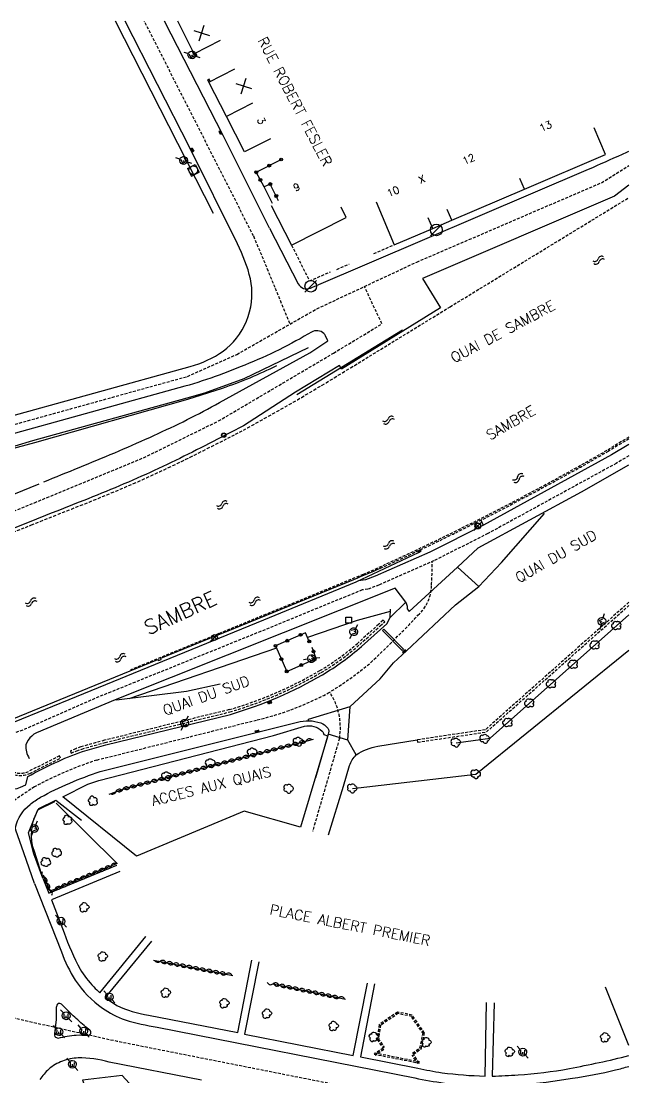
# Model space of a CAD drawing. Header units: millimetres. Extents: x 151000 to 152000, y 121000 to 122001.
# Drawn here: x 151895.7 to 152000, y 121819 to 122000 of the extents above; entities that cross this region are included whole.
import ezdxf
from ezdxf.enums import TextEntityAlignment as Align

# ---------------------------------------------------------------- set-up
doc = ezdxf.new("R2010")
doc.units = ezdxf.units.MM
doc.linetypes.add('DASHED', pattern=[0.75, 0.5, -0.25])
doc.layers.get('0').update_dxf_attribs({"linetype": 'CONTINUOUS'})
for name, color, linetype in [('W0001', 6, 'DASHED'), ('W0008', 7, 'CONTINUOUS'), ('W0100', 7, 'CONTINUOUS'), ('W0112', 1, 'DASHED'), ('W0211', 2, 'CONTINUOUS'), ('W0300', 7, 'CONTINUOUS'), ('W0302', 3, 'CONTINUOUS'), ('W0310', 3, 'CONTINUOUS'), ('W0322', 7, 'CONTINUOUS'), ('W0334', 7, 'CONTINUOUS'), ('W0400', 7, 'CONTINUOUS'), ('W0420', 7, 'CONTINUOUS'), ('W0454', 7, 'CONTINUOUS'), ('W0471', 7, 'CONTINUOUS'), ('W0500', 5, 'DASHED'), ('W0515', 5, 'CONTINUOUS'), ('W0989', 7, 'CONTINUOUS'), ('W0991', 7, 'CONTINUOUS'), ('W1102', 7, 'CONTINUOUS')]:
    doc.layers.add(name, color=color, linetype=linetype)
doc.styles.get("Standard").update_dxf_attribs({"font": 'romans.shx', "width": 0.85})

# ---------------------------------------------------------------- blocks, each defined once
blk = doc.blocks.new('t500o')
at = {"color": 0, "linetype": 'Continuous'}
for centre, start, end in [((-0.5, 0.625), 216.8699, 323.1301), ((0.5, -0.125), 36.8699, 143.1301), ((0.5, -0.625), 36.8699, 143.1301), ((-0.5, 0.125), 216.8699, 323.1301)]:
    blk.add_arc(centre, 0.625, start, end, dxfattribs=at)
blk = doc.blocks.new('T471')
for p, q in [((-0.333334, 0.333334), (-0.333334, -0.333334)), ((-0.333334, 0.333334), (0.333334, 0.333334)), ((-0.333334, 0), (0, 0)), ((0.500001, 0.500001), (1.000002, 1.000002)), ((-0.500001, -0.500001), (-1.000002, -1.000002)), ((-0.333334, -0.333334), (0.333334, -0.333334))]:
    blk.add_line(p, q)
blk.add_ellipse((0, 0), major_axis=(0.471405, 0.471405), ratio=1, start_param=5.4977871438, end_param=11.780972451)
blk = doc.blocks.new('T300')
for p, q in [((-0.8, 0.51), (-0.86, 0.34)), ((-0.86, 0.34), (-0.86, 0.17)), ((-0.86, 0.17), (-0.74, 0.06)), ((-0.69, 0.63), (-0.8, 0.51)), ((-0.8, -0.06), (-0.74, 0.06)), ((-0.74, 0.06), (-0.69, 0.11)), ((-0.57, 0.69), (-0.69, 0.63)), ((-0.46, 0.69), (-0.57, 0.69)), ((-0.29, 0.63), (-0.46, 0.69)), ((-0.29, 0.63), (-0.17, 0.74)), ((-0.23, 0.57), (-0.29, 0.63)), ((-0.17, 0.74), (-0.06, 0.8)), ((-0.06, 0.8), (0.06, 0.8)), ((0.06, 0.8), (0.23, 0.74)), ((0.23, 0.74), (0.34, 0.63)), ((0.34, 0.63), (0.4, 0.51)), ((0.46, 0.46), (0.34, 0.46)), ((0.4, 0.51), (0.4, 0.46)), ((0.57, 0.4), (0.46, 0.46)), ((0.57, 0.4), (0.69, 0.29)), ((0.69, 0.29), (0.74, 0.17)), ((0.74, 0.06), (0.69, -0.17)), ((0.74, 0.17), (0.74, 0.06)), ((-0.8, -0.17), (-0.8, -0.06)), ((-0.8, -0.23), (-0.8, -0.17)), ((-0.74, -0.34), (-0.8, -0.23)), ((-0.69, -0.4), (-0.74, -0.34)), ((-0.51, -0.46), (-0.69, -0.4)), ((-0.4, -0.46), (-0.51, -0.46)), ((-0.4, -0.46), (-0.34, -0.46)), ((-0.34, -0.46), (-0.34, -0.4)), ((-0.34, -0.51), (-0.34, -0.46)), ((-0.29, -0.63), (-0.34, -0.51)), ((-0.17, -0.74), (-0.29, -0.63)), ((-0.06, -0.8), (-0.17, -0.74)), ((0.06, -0.8), (-0.06, -0.8)), ((0.17, -0.74), (0.06, -0.8)), ((0.23, -0.69), (0.17, -0.74)), ((0.29, -0.46), (0.23, -0.46)), ((0.29, -0.63), (0.23, -0.69)), ((0.46, -0.4), (0.29, -0.46)), ((0.34, -0.51), (0.29, -0.63)), ((0.34, -0.51), (0.34, -0.46)), ((0.57, -0.34), (0.46, -0.4)), ((0.63, -0.29), (0.57, -0.34)), ((0.69, -0.17), (0.63, -0.29))]:
    blk.add_line(p, q)
blk = doc.blocks.new('t322o')
at = {"color": 0, "linetype": 'Continuous'}
for radius in [0.25, 0.15]:
    blk.add_circle((0, 0), radius, dxfattribs=at)
blk = doc.blocks.new('t991o')
at = {"color": 0, "linetype": 'Continuous'}
for p, q in [((-1, 1), (1, -1)), ((-1, -1), (1, 1))]:
    blk.add_line(p, q, dxfattribs=at)
blk = doc.blocks.new('t310o')
at = {"color": 0, "linetype": 'Continuous'}
for centre, start, end in [((-0.5, 0.38), 216.8699, 323.1304), ((0.5, -0.37), 36.8699, 143.1303)]:
    blk.add_arc(centre, 0.625, start, end, dxfattribs=at)
blk = doc.blocks.new('T400')
for p, q in [((-0.15, 0.3), (0.15, 0.3)), ((-0.15, -0.25), (-0.15, 0.3)), ((-0.15, 0.15), (0.15, 0.15)), ((-0.15, 0), (0.15, 0)), ((0.15, 0.3), (0.15, -0.25)), ((-0.15, -0.15), (0.15, -0.15)), ((-0.15, -0.25), (-0.15, -0.3)), ((-0.15, -0.3), (0.15, -0.3)), ((0.15, -0.3), (0.15, -0.25))]:
    blk.add_line(p, q)
blk = doc.blocks.new('T420')
for p, q in [((0.75, 0.75), (-0.75, 0.75)), ((-0.75, 0.75), (-0.75, -0.75)), ((0.75, 0.75), (0.75, -0.75)), ((0.75, -0.75), (-0.75, -0.75))]:
    blk.add_line(p, q)
blk.add_ellipse((0, 0), major_axis=(-0.53, 0.53), ratio=1, start_param=3.926991, end_param=10.210176)
blk = doc.blocks.new('T454')
for p, q in [((-0.25, 0.25), (0.25, -0.25)), ((-0.25, -0.25), (0.25, 0.25)), ((0.75, 0.75), (0.375, 0.375)), ((-0.375, -0.375), (-0.75, -0.75))]:
    blk.add_line(p, q)
blk.add_ellipse((0, 0), major_axis=(0.354, 0.354), ratio=1, start_param=5.497787143782138, end_param=11.78097245096172)
blk = doc.blocks.new('t112o')
at = {"color": 0, "linetype": 'Continuous'}
for p, q in [((-0.5, 0.5), (0.5, 0.5)), ((-0.5, -0.5), (-0.5, 0.5)), ((0.5, 0.5), (0.5, -0.5)), ((0.5, -0.5), (-0.5, -0.5))]:
    blk.add_line(p, q, dxfattribs=at)

msp = doc.modelspace()

# ---------------------------------------------------------------- linework, layer by layer
at = {"layer": 'W0001'}
for p, q in [((151995.3, 121972.3), (152000, 121975.24)), ((151963.61, 121958.69), (151995.3, 121972.3)), ((151935.61, 121963.16), (151939.31, 121954.21)), ((151946.47, 121950.68), (151963.61, 121958.69)), ((151939.31, 121954.21), (151941.85, 121948.05)), ((151957.63, 121948.09), (151954.64, 121954.49)), ((151932.75, 121942.86), (151946.47, 121950.68)), ((151949.34, 121943.08), (151957.63, 121948.09)), ((151924.28, 121939.09), (151932.75, 121942.86)), ((151929.61, 121931.45), (151949.34, 121943.08)), ((151878.07, 121926.28), (151924.28, 121939.09)), ((151916.74, 121925.13), (151929.61, 121931.45)), ((151898.04, 121917.42), (151916.74, 121925.13)), ((151878.44, 121909.57), (151898.04, 121917.42))]:
    msp.add_line(p, q, dxfattribs=at)
at = {"layer": 'W0001', "flags": 128}
for points in [[(151935.61, 121963.16), (151916.88, 122000)], [(151954.25, 121902.47), (151936.68, 121895.29), (151908.55, 121883.93), (151896.5, 121878.64), (151873.05, 121869.6), (151852.11, 121860.45), (151844.65, 121856.84), (151834.07, 121851.46), (151820.7, 121843.76), (151808, 121835.97), (151794.31, 121827.02), (151792.77, 121826.59), (151786.99, 121822.65), (151771, 121812.25), (151754.6, 121800.88), (151736.92, 121788.94), (151720.15, 121778.04), (151698.41, 121764.85), (151681.61, 121756.22), (151660.04, 121747.04), (151642, 121740.86), (151618.98, 121734.75), (151600.76, 121731.03), (151590.42, 121729.1), (151552.5, 121721.89), (151527.05, 121716.47), (151527.05, 121716.47)], [(151894.26, 121829.14), (151912.22, 121825.11), (151953.7, 121816.9), (151971.02, 121809.79), (151981.98, 121810.87), (151998.22, 121814.34), (152000, 121814.99)]]:
    msp.add_lwpolyline(points, dxfattribs=at)
at = {"layer": 'W0001'}
msp.add_lwpolyline([(152000, 121925.48), (151997.84, 121924.18), (151975.81, 121912.14), (151966.55, 121907.47), (151957.12, 121903.32), (151955.24, 121902.6), (151954.25, 121902.47)], dxfattribs=at)
for points in [[(151886.62, 121860.76, -0.011558), (151898.02, 121868.72), (151898.02, 121868.72, -0.043765), (151908.72, 121873.31), (151936.25, 121880.2, 0.065313), (151948.36, 121884.77, 0.040487), (151955.71, 121890.02, 0.015033), (151963.82, 121898.13, 0.205698), (151966.15, 121903.37, 0.010788), (151966.27, 121907.35)], [(151948.67, 121884.96, -0.192482), (151950.34, 121877, -0.010157), (151950.34, 121877), (151945.74, 121861.08)]]:
    msp.add_lwpolyline(points, format="xyb", dxfattribs=at)
at = {"layer": 'W0008'}
for p, q in [((151997.43, 121976.54), (151998.15, 121976.86)), ((151998.15, 121976.86), (151998.89, 121977.2)), ((151998.89, 121977.2), (151999.62, 121977.53)), ((151999.62, 121977.53), (152000, 121977.7)), ((151993.8, 121974.93), (151994.52, 121975.24)), ((151994.52, 121975.24), (151995.25, 121975.56)), ((151995.25, 121975.56), (151995.98, 121975.89)), ((151995.98, 121975.89), (151996.7, 121976.21)), ((151996.7, 121976.21), (151997.43, 121976.54)), ((151946.01, 121954.5), (151993.07, 121974.61)), ((151993.07, 121974.61), (151993.8, 121974.93)), ((152000, 121971.9), (151997.53, 121969.98)), ((151997.53, 121969.98), (151964.57, 121955.86)), ((151938.35, 121964.49), (151943.28, 121954.94)), ((151933.2, 121961.09), (151932.88, 121961.83)), ((151933.53, 121960.34), (151933.2, 121961.09)), ((151933.84, 121959.6), (151933.53, 121960.34)), ((151934.13, 121958.85), (151933.84, 121959.6)), ((151934.41, 121958.09), (151934.13, 121958.85)), ((151934.66, 121957.34), (151934.41, 121958.09)), ((151934.88, 121956.58), (151934.66, 121957.34)), ((151935.06, 121955.81), (151934.88, 121956.58)), ((151935.2, 121955.04), (151935.06, 121955.81)), ((151964.57, 121955.86), (151967.67, 121950.84)), ((151935.3, 121954.26), (151935.2, 121955.04)), ((151935.34, 121953.47), (151935.3, 121954.26)), ((151935.32, 121952.65), (151935.34, 121953.47)), ((151943.28, 121954.94), (151943.44, 121954.7)), ((151943.44, 121954.7), (151943.65, 121954.48)), ((151943.65, 121954.48), (151943.89, 121954.3)), ((151943.89, 121954.3), (151944.16, 121954.17)), ((151944.16, 121954.17), (151944.44, 121954.09)), ((151944.44, 121954.09), (151944.76, 121954.08)), ((151944.76, 121954.08), (151945.08, 121954.14)), ((151945.08, 121954.14), (151945.4, 121954.24)), ((151945.4, 121954.24), (151945.71, 121954.37)), ((151945.71, 121954.37), (151946.01, 121954.5)), ((151935.12, 121950.99), (151935.25, 121951.82)), ((151935.25, 121951.82), (151935.32, 121952.65)), ((151934.68, 121949.36), (151934.93, 121950.17)), ((151934.93, 121950.17), (151935.12, 121950.99)), ((151967.67, 121950.84), (151950.69, 121940.32)), ((151934.04, 121947.8), (151934.39, 121948.57)), ((151934.39, 121948.57), (151934.68, 121949.36)), ((151932.69, 121945.65), (151933.19, 121946.33)), ((151933.19, 121946.33), (151933.64, 121947.05)), ((151933.64, 121947.05), (151934.04, 121947.8)), ((151961.15, 121946.99), (151943.06, 121935.94)), ((151945.53, 121946.69), (151944.3, 121945.96)), ((151945.79, 121946.81), (151945.53, 121946.69)), ((151946.06, 121946.89), (151945.79, 121946.81)), ((151946.35, 121946.92), (151946.06, 121946.89)), ((151946.65, 121946.91), (151946.35, 121946.92)), ((151946.94, 121946.85), (151946.65, 121946.91)), ((151947.2, 121946.76), (151946.94, 121946.85)), ((151947.44, 121946.62), (151947.2, 121946.76)), ((151947.65, 121946.46), (151947.44, 121946.62)), ((151947.83, 121946.26), (151947.65, 121946.46)), ((151947.96, 121946.03), (151947.83, 121946.26)), ((151931.02, 121943.92), (151931.6, 121944.45)), ((151931.6, 121944.45), (151932.15, 121945.01)), ((151932.15, 121945.01), (151932.69, 121945.65)), ((151941.46, 121944.39), (151940.74, 121944.02)), ((151942.18, 121944.77), (151941.46, 121944.39)), ((151942.89, 121945.16), (151942.18, 121944.77)), ((151943.59, 121945.55), (151942.89, 121945.16)), ((151944.3, 121945.96), (151943.59, 121945.55)), ((151945.26, 121943.13), (151948.33, 121945.2)), ((151948.33, 121945.2), (151947.96, 121946.03)), ((151928.39, 121942.2), (151929.08, 121942.57)), ((151929.08, 121942.57), (151929.75, 121942.99)), ((151929.75, 121942.99), (151930.4, 121943.44)), ((151929.79, 121934.6), (151945.26, 121943.13)), ((151930.4, 121943.44), (151931.02, 121943.92)), ((151937.81, 121942.62), (151937.07, 121942.29)), ((151938.55, 121942.96), (151937.81, 121942.62)), ((151939.28, 121943.31), (151938.55, 121942.96)), ((151940.01, 121943.66), (151939.28, 121943.31)), ((151940.74, 121944.02), (151940.01, 121943.66)), ((151876.86, 121927.52), (151924.72, 121940.79)), ((151924.72, 121940.79), (151925.46, 121941.01)), ((151925.46, 121941.01), (151926.21, 121941.26)), ((151926.21, 121941.26), (151926.95, 121941.54)), ((151926.95, 121941.54), (151927.67, 121941.85)), ((151927.67, 121941.85), (151928.39, 121942.2)), ((151933.34, 121940.71), (151932.62, 121940.42)), ((151934.09, 121941.02), (151933.34, 121940.71)), ((151934.84, 121941.33), (151934.09, 121941.02)), ((151935.59, 121941.64), (151934.84, 121941.33)), ((151936.33, 121941.96), (151935.59, 121941.64)), ((151937.07, 121942.29), (151936.33, 121941.96)), ((151950.35, 121940.95), (151942.83, 121936.36)), ((151950.69, 121940.32), (151950.35, 121940.95)), ((151929, 121939.05), (151928.27, 121938.79)), ((151929.73, 121939.31), (151929, 121939.05)), ((151930.45, 121939.58), (151929.73, 121939.31)), ((151931.18, 121939.86), (151930.45, 121939.58)), ((151931.9, 121940.14), (151931.18, 121939.86)), ((151932.62, 121940.42), (151931.9, 121940.14)), ((151923.85, 121937.4), (151879.27, 121925.05)), ((151924.59, 121937.61), (151923.85, 121937.4)), ((151925.33, 121937.83), (151924.59, 121937.61)), ((151926.07, 121938.06), (151925.33, 121937.83)), ((151926.81, 121938.3), (151926.07, 121938.06)), ((151927.54, 121938.54), (151926.81, 121938.3)), ((151928.27, 121938.79), (151927.54, 121938.54)), ((151942.83, 121936.36), (151933.91, 121930.62)), ((151927.02, 121933.11), (151927.71, 121933.47)), ((151927.71, 121933.47), (151928.41, 121933.84)), ((151928.41, 121933.84), (151929.1, 121934.22)), ((151929.1, 121934.22), (151929.79, 121934.6)), ((151923.51, 121931.32), (151924.21, 121931.67)), ((151924.21, 121931.67), (151924.92, 121932.03)), ((151924.92, 121932.03), (151925.62, 121932.38)), ((151925.62, 121932.38), (151926.32, 121932.74)), ((151926.32, 121932.74), (151927.02, 121933.11)), ((151919.96, 121929.62), (151920.67, 121929.96)), ((151920.67, 121929.96), (151921.38, 121930.29)), ((151921.38, 121930.29), (151922.09, 121930.63)), ((151922.09, 121930.63), (151922.8, 121930.98)), ((151922.8, 121930.98), (151923.51, 121931.32)), ((151933.91, 121930.62), (151929.42, 121928.3)), ((151915.56, 121927.63), (151916.31, 121927.96)), ((151916.31, 121927.96), (151917.06, 121928.3)), ((151917.06, 121928.3), (151917.81, 121928.63)), ((151917.81, 121928.63), (151918.53, 121928.96)), ((151918.53, 121928.96), (151919.24, 121929.29)), ((151919.24, 121929.29), (151919.96, 121929.62)), ((151929.42, 121928.3), (151928.7, 121927.93)), ((151911.79, 121926), (151912.54, 121926.32)), ((151912.54, 121926.32), (151913.3, 121926.64)), ((151913.3, 121926.64), (151914.05, 121926.97)), ((151914.05, 121926.97), (151914.81, 121927.3)), ((151914.81, 121927.3), (151915.56, 121927.63)), ((151925.84, 121926.47), (151925.12, 121926.1)), ((151926.55, 121926.83), (151925.84, 121926.47)), ((151927.27, 121927.19), (151926.55, 121926.83)), ((151927.99, 121927.56), (151927.27, 121927.19)), ((151928.7, 121927.93), (151927.99, 121927.56)), ((151907.23, 121924.1), (151907.99, 121924.41)), ((151907.99, 121924.41), (151908.75, 121924.73)), ((151908.75, 121924.73), (151909.51, 121925.04)), ((151909.51, 121925.04), (151910.27, 121925.36)), ((151910.27, 121925.36), (151911.03, 121925.68)), ((151911.03, 121925.68), (151911.79, 121926)), ((151921.5, 121924.33), (151920.78, 121923.98)), ((151922.23, 121924.68), (151921.5, 121924.33)), ((151922.95, 121925.03), (151922.23, 121924.68)), ((151923.68, 121925.39), (151922.95, 121925.03)), ((151924.4, 121925.75), (151923.68, 121925.39)), ((151925.12, 121926.1), (151924.4, 121925.75)), ((151902.66, 121922.24), (151903.43, 121922.55)), ((151903.43, 121922.55), (151904.19, 121922.86)), ((151904.19, 121922.86), (151904.95, 121923.17)), ((151904.95, 121923.17), (151905.71, 121923.48)), ((151905.71, 121923.48), (151906.47, 121923.79)), ((151906.47, 121923.79), (151907.23, 121924.1)), ((151917.86, 121922.62), (151917.13, 121922.29)), ((151918.59, 121922.96), (151917.86, 121922.62)), ((151919.32, 121923.3), (151918.59, 121922.96)), ((151920.05, 121923.64), (151919.32, 121923.3)), ((151920.78, 121923.98), (151920.05, 121923.64)), ((151877.51, 121912), (151898.86, 121920.69)), ((151899.62, 121921), (151900.38, 121921.31)), ((151900.38, 121921.31), (151901.14, 121921.62)), ((151901.14, 121921.62), (151901.9, 121921.93)), ((151901.9, 121921.93), (151902.66, 121922.24)), ((151914.14, 121920.97), (151913.38, 121920.64)), ((151914.9, 121921.3), (151914.14, 121920.97)), ((151915.66, 121921.63), (151914.9, 121921.3)), ((151916.4, 121921.96), (151915.66, 121921.63)), ((151917.13, 121922.29), (151916.4, 121921.96)), ((151909.55, 121919.05), (151908.78, 121918.74)), ((151910.32, 121919.37), (151909.55, 121919.05)), ((151911.09, 121919.68), (151910.32, 121919.37)), ((151911.85, 121920), (151911.09, 121919.68)), ((151912.62, 121920.32), (151911.85, 121920)), ((151913.38, 121920.64), (151912.62, 121920.32)), ((151904.93, 121917.21), (151904.16, 121916.9)), ((151905.7, 121917.51), (151904.93, 121917.21)), ((151906.47, 121917.82), (151905.7, 121917.51)), ((151907.24, 121918.12), (151906.47, 121917.82)), ((151908.01, 121918.43), (151907.24, 121918.12)), ((151908.78, 121918.74), (151908.01, 121918.43)), ((151900.3, 121915.38), (151899.53, 121915.07)), ((151901.07, 121915.68), (151900.3, 121915.38)), ((151901.85, 121915.99), (151901.07, 121915.68)), ((151902.62, 121916.29), (151901.85, 121915.99)), ((151903.39, 121916.6), (151902.62, 121916.29)), ((151904.16, 121916.9), (151903.39, 121916.6)), ((151897.22, 121914.15), (151857.35, 121898.04)), ((151897.99, 121914.46), (151897.22, 121914.15)), ((151898.76, 121914.76), (151897.99, 121914.46)), ((151899.53, 121915.07), (151898.76, 121914.76)), ((151912.23, 121855.59), (151901.75, 121865.91))]:
    msp.add_line(p, q, dxfattribs=at)
for points in [[(151932.88, 121961.83), (151924.67, 121978.25), (151913.56, 122000)], [(151938.35, 121964.49), (151930.39, 121980.37), (151920.33, 122000)], [(152000, 121927.4), (151997.02, 121925.61), (151975.04, 121913.6), (151965.84, 121908.96), (151956.49, 121904.84), (151954.84, 121904.21), (151953.62, 121904.05), (151953.61, 121904.05)], [(151953.23, 121874.2), (151951.8, 121876.69), (151952.21, 121882.47), (151957.31, 121887.26), (151959.6, 121889.95), (151961.84, 121892.04), (151970.26, 121899.94), (151974.25, 121903.04), (151970.58, 121906.37), (151974.14, 121909.68), (151991.89, 121919.28), (152000, 121923.94)]]:
    msp.add_lwpolyline(points, dxfattribs=at)
at = {"layer": 'W0008', "flags": 128}
for points in [[(151974.25, 121903.04), (151978.17, 121907.15), (151985.54, 121915.6), (151985.54, 121915.6)], [(151894.63, 121879.88), (151905.25, 121884.23), (151937.39, 121897.35), (151953.23, 121903.87), (151963.9, 121908.92), (151963.9, 121908.92)], [(151948.27, 121877.29), (151943.67, 121861.81), (151933.99, 121864.53), (151915.55, 121856.85)], [(151948.47, 121860.5), (151951.03, 121868.84)], [(151899.45, 121853.08), (151897.9, 121857.25), (151897.02, 121860.81), (151898.61, 121864.75), (151901.55, 121866.18), (151901.55, 121866.18)], [(151899.45, 121853.07), (151900.47, 121850.49), (151912.16, 121855.31), (151912.16, 121855.31)], [(151936.53, 121838.73), (151934.06, 121826.31), (151952.71, 121822.66), (151955.15, 121835.07), (151955.15, 121835.07)], [(152000, 121824.37), (151996, 121834.38), (151996, 121834.38)], [(151926.7, 121818.41), (151910.87, 121821.49), (151910.87, 121821.49)], [(151906.26, 121818.44), (151909.19, 121811.11), (151918.06, 121813.82), (151913.09, 121819.2), (151906.26, 121818.44), (151906.26, 121818.44)]]:
    msp.add_lwpolyline(points, dxfattribs=at)
at = {"layer": 'W0008'}
for points in [[(151883.62, 121888.58), (151891.38, 121869.47, 0.309798), (151895.63, 121868.64), (151896.57, 121869.04), (151896.91, 121870.47, -0.04054), (151906.26, 121874.79), (151910.26, 121875.9), (151931.65, 121881.14, 0.061264), (151947.43, 121887.94, 0.048683), (151954.12, 121892.79), (151958.47, 121896.69), (151959.02, 121897.77), (151961.72, 121900.38), (151959.92, 121902.8), (151911.85, 121883.63)], [(151898.03, 121852.12), (151896.2, 121857.41), (151894.84, 121861.3), (151894.78, 121861.77, -0.17103), (151897.27, 121865.69, -0.029302), (151899.05, 121866.93, -0.043258), (151909.29, 121871.33), (151936.75, 121878.2), (151943.13, 121879.78, -0.157123), (151947.14, 121879.68, -0.159458), (151948.33, 121878.77, -0.276134), (151948.39, 121877.72), (151946.23, 121870.23)], [(151951.03, 121868.84), (151952.09, 121872.36, -0.113945), (151953.23, 121874.2, -0.087736)]]:
    msp.add_lwpolyline(points, format="xyb", dxfattribs=at)
at = {"layer": 'W0008', "flags": 128}
for points in [[(151912.66, 121854.19), (151900.93, 121849.36), (151903.13, 121843.7, 0.0424), (151905.85, 121837.46, 0.0559), (151908.22, 121834.4, 0.009), (151909.22, 121833.41), (151917.15, 121843.05), (151917.15, 121843.05)], [(151898.03, 121852.12), (151902.64, 121840.41, 0.0513), (151905.02, 121835.56, 0.0937), (151909.71, 121830.78, 0.0701), (151913.57, 121828.74, 0.0346), (151919.1, 121827.53), (151963.27, 121818.8, 0.0145), (151968.35, 121817.92, 0.0373), (151976.66, 121817.38, 0.0181), (151981.3, 121817.62, 0.0183), (151990.33, 121818.75, 0.0206), (151997.68, 121820.17, 0.010843), (152000, 121820.79)], [(151918.08, 121842.26), (151910.17, 121832.61, 0.0341), (151912.16, 121831.24, 0.0786), (151917.59, 121829.58), (151932.89, 121826.6), (151935.29, 121838.99), (151935.29, 121838.99)], [(151956.37, 121834.93), (151953.94, 121822.42), (151963.81, 121820.47, 0.0116), (151967.94, 121819.7, 0.0268), (151975.32, 121819.13), (151975.6, 121831.73), (151975.6, 121831.73)], [(151901.74, 121828.82), (151901.45, 121826.38, 0.1281), (151901.5, 121825.92, 0.1955), (151902.12, 121825.63, -0.0457), (151905.21, 121826.16, -0.0277), (151907.1, 121826.11, 0.2112), (151907.66, 121826.32, 0.3069), (151907.5, 121827), (151906.8, 121827.59, -0.014), (151904.68, 121829.45, -0.0122), (151902.68, 121831.45, 0.185), (151902.1, 121831.57, 0.2519), (151901.77, 121830.87), (151901.74, 121828.82), (151901.74, 121828.82)], [(151976.86, 121831.67), (151976.56, 121819.11, 0.0072), (151980.98, 121819.32, 0.0269), (151989.79, 121820.41, 0.014784), (152000, 121822.64)], [(151910.87, 121821.49, 0.0741), (151905.5, 121822.24, 0.0741), (151902.81, 121821.68, 0.0945), (151900.48, 121820.3, 0.048), (151898.94, 121818.51)]]:
    msp.add_lwpolyline(points, format="xyb", dxfattribs=at)
at = {"layer": 'W0100'}
for q in [(151964.03, 121909.21), (151964.05, 121909.09), (151964.13, 121909.13)]:
    msp.add_line((151964.12, 121909.03), q, dxfattribs=at)
for points in [[(151929.9, 121996.68), (151925.44, 121994.41), (151922.6, 122000)], [(151938.53, 121979.83), (151934.07, 121977.56), (151930.96, 121983.66), (151927.94, 121989.53), (151932.39, 121991.82)]]:
    msp.add_lwpolyline(points, dxfattribs=at)
at = {"layer": 'W0100', "flags": 128}
msp.add_lwpolyline([(151963.9, 121908.92), (151964.35, 121909.15), (151964.27, 121909.33), (151963.82, 121909.1), (151963.9, 121908.92), (151963.9, 121908.92)], dxfattribs=at)
at = {"layer": 'W0112'}
for p, q in [((151969.33, 121951.02), (152000, 121969.74)), ((151942.11, 121961.6), (151945.23, 121955.45)), ((151956.24, 121960.14), (151959.76, 121961.66)), ((151945.23, 121955.45), (151948.79, 121957)), ((151949.9, 121957.44), (151951.99, 121958.35)), ((151952.94, 121940.98), (151969.33, 121951.02)), ((151952.25, 121940.55), (151952.94, 121940.98)), ((151948.76, 121938.43), (151949.45, 121938.85)), ((151949.45, 121938.85), (151950.15, 121939.28)), ((151950.15, 121939.28), (151950.85, 121939.7)), ((151950.85, 121939.7), (151951.55, 121940.13)), ((151951.55, 121940.13), (151952.25, 121940.55)), ((151945.95, 121936.74), (151946.65, 121937.16)), ((151946.65, 121937.16), (151947.36, 121937.58)), ((151947.36, 121937.58), (151948.06, 121938)), ((151948.06, 121938), (151948.76, 121938.43)), ((151943.14, 121935.08), (151943.84, 121935.49)), ((151943.84, 121935.49), (151944.55, 121935.91)), ((151944.55, 121935.91), (151945.25, 121936.32)), ((151945.25, 121936.32), (151945.95, 121936.74)), ((151939.6, 121933.04), (151940.31, 121933.44)), ((151940.31, 121933.44), (151941.02, 121933.85)), ((151941.02, 121933.85), (151941.72, 121934.26)), ((151941.72, 121934.26), (151942.43, 121934.67)), ((151942.43, 121934.67), (151943.14, 121935.08)), ((151936.74, 121931.44), (151937.46, 121931.84)), ((151937.46, 121931.84), (151938.17, 121932.24)), ((151938.17, 121932.24), (151938.89, 121932.64)), ((151938.89, 121932.64), (151939.6, 121933.04)), ((151933.21, 121929.54), (151933.87, 121929.89)), ((151933.87, 121929.89), (151934.59, 121930.27)), ((151934.59, 121930.27), (151935.31, 121930.66)), ((151935.31, 121930.66), (151936.03, 121931.05)), ((151936.03, 121931.05), (151936.74, 121931.44)), ((151929.89, 121927.83), (151930.55, 121928.17)), ((151930.55, 121928.17), (151931.22, 121928.51)), ((151931.22, 121928.51), (151931.88, 121928.85)), ((151931.88, 121928.85), (151932.54, 121929.2)), ((151932.54, 121929.2), (151933.21, 121929.54)), ((151926.2, 121925.97), (151926.94, 121926.34)), ((151926.94, 121926.34), (151927.68, 121926.71)), ((151927.68, 121926.71), (151928.42, 121927.08)), ((151928.42, 121927.08), (151929.15, 121927.45)), ((151929.15, 121927.45), (151929.89, 121927.83)), ((151922.49, 121924.15), (151923.23, 121924.51)), ((151923.23, 121924.51), (151923.98, 121924.87)), ((151923.98, 121924.87), (151924.72, 121925.24)), ((151924.72, 121925.24), (151925.46, 121925.6)), ((151925.46, 121925.6), (151926.2, 121925.97)), ((151918.75, 121922.39), (151919.5, 121922.74)), ((151919.5, 121922.74), (151920.25, 121923.09)), ((151920.25, 121923.09), (151921, 121923.44)), ((151921, 121923.44), (151921.75, 121923.79)), ((151921.75, 121923.79), (151922.49, 121924.15)), ((151914.24, 121920.37), (151914.99, 121920.7)), ((151914.99, 121920.7), (151915.74, 121921.03)), ((151915.74, 121921.03), (151916.5, 121921.37)), ((151916.5, 121921.37), (151917.25, 121921.7)), ((151917.25, 121921.7), (151918, 121922.04)), ((151918, 121922.04), (151918.75, 121922.39)), ((151910.46, 121918.78), (151911.21, 121919.1)), ((151911.21, 121919.1), (151911.97, 121919.41)), ((151911.97, 121919.41), (151912.73, 121919.73)), ((151912.73, 121919.73), (151913.48, 121920.05)), ((151913.48, 121920.05), (151914.24, 121920.37)), ((151905.89, 121916.95), (151906.65, 121917.25)), ((151906.65, 121917.25), (151907.42, 121917.55)), ((151907.42, 121917.55), (151908.18, 121917.86)), ((151908.18, 121917.86), (151908.94, 121918.17)), ((151908.94, 121918.17), (151909.7, 121918.47)), ((151909.7, 121918.47), (151910.46, 121918.78)), ((151901.31, 121915.14), (151902.08, 121915.44)), ((151902.08, 121915.44), (151902.84, 121915.74)), ((151902.84, 121915.74), (151903.6, 121916.04)), ((151903.6, 121916.04), (151904.37, 121916.34)), ((151904.37, 121916.34), (151905.13, 121916.64)), ((151905.13, 121916.64), (151905.89, 121916.95)), ((151857.52, 121897.51), (151897.51, 121913.62)), ((151897.51, 121913.62), (151898.27, 121913.93)), ((151898.27, 121913.93), (151899.03, 121914.23)), ((151899.03, 121914.23), (151899.79, 121914.53)), ((151899.79, 121914.53), (151900.55, 121914.84)), ((151900.55, 121914.84), (151901.31, 121915.14)), ((151960.32, 121830.1), (151957.14, 121827.95)), ((151960.46, 121829.89), (151957.28, 121827.74)), ((151962.77, 121829.34), (151960.27, 121829.85)), ((151962.82, 121829.58), (151960.32, 121830.1)), ((151964.74, 121826.36), (151962.61, 121829.44)), ((151964.94, 121826.5), (151962.82, 121829.58)), ((151957.14, 121827.95), (151956.8, 121825.38)), ((151957.39, 121827.91), (151957.04, 121825.35)), ((151956.8, 121825.38), (151957.84, 121823.9)), ((151957, 121825.53), (151958.04, 121824.04)), ((151964.16, 121823.9), (151964.7, 121826.55)), ((151964.4, 121823.85), (151964.94, 121826.5)), ((151957.84, 121823.9), (151956.31, 121822.88)), ((151956.36, 121823.13), (151964.06, 121821.6)), ((151957.98, 121823.69), (151956.45, 121822.67)), ((151962.89, 121823.06), (151964.26, 121824.05)), ((151963.04, 121822.86), (151964.4, 121823.85)), ((151956.31, 121822.88), (151964.01, 121821.36)), ((151963.81, 121821.22), (151962.83, 121822.72)), ((151964.01, 121821.36), (151963.04, 121822.86))]:
    msp.add_line(p, q, dxfattribs=at)
for points in [[(151925.44, 121994.41), (151925.68, 121993.95), (151925.92, 121994.07), (151925.68, 121994.54)], [(151928.18, 121989.66), (151927.97, 121990.07), (151927.73, 121989.95), (151927.94, 121989.53)], [(152000, 121900.35), (151975.38, 121878.51), (151963.67, 121876.76), (151963.73, 121876.36), (151975.56, 121878.13), (152000, 121899.81)]]:
    msp.add_lwpolyline(points, dxfattribs=at)
for points in [[(152000, 121928.68), (151996.35, 121926.48, -0.025996), (151954.4, 121905.13), (151914.52, 121888.76)], [(152000, 121928.38), (151996.48, 121926.26, -0.024239), (151957.41, 121906.2)], [(151875.43, 121913.82), (151885.08, 121889.44), (151891.13, 121874.9), (151891.85, 121873.12, 0.421575), (151897.23, 121871.02), (151902.52, 121873.65), (151902.34, 121874.01), (151897.06, 121871.38, -0.421004), (151892.22, 121873.27), (151892.92, 121873.55), (151891.98, 121875.85), (151891.26, 121875.55), (151885.42, 121889.58), (151876.62, 121911.58)]]:
    msp.add_lwpolyline(points, format="xyb", dxfattribs=at)
msp.add_lwpolyline([(151957.84, 121897.3), (151957.09, 121896.6), (151953.56, 121893.41, -0.048661), (151947.01, 121888.66, -0.061197), (151931.44, 121881.95), (151910.05, 121876.7), (151906.01, 121875.58), (151905.12, 121875.25), (151904.19, 121874.88), (151904.34, 121874.51), (151905.27, 121874.88), (151906.13, 121875.2), (151910.15, 121876.32), (151931.54, 121881.56, 0.061229), (151947.21, 121888.32, 0.048674), (151953.83, 121893.11), (151957.36, 121896.31), (151958.11, 121897)], format="xyb", close=True, dxfattribs=at)
at = {"layer": 'W0211'}
msp.add_lwpolyline([(151939.53, 121940.9, -0.0333), (151930.25, 121937.03), (151924.28, 121935.14), (151898.03, 121927.72), (151887.55, 121924.88), (151887.55, 121924.88)], format="xyb", dxfattribs=at)
for points in [[(151959.07, 121898.79), (151953.41, 121897.25), (151944.86, 121894.32)], [(151939.55, 121892.5), (151914.21, 121883.81)]]:
    msp.add_lwpolyline(points, dxfattribs=at)
at = {"layer": 'W0211', "flags": 128}
msp.add_lwpolyline([(151929.87, 121886.3), (151924.12, 121885.04), (151912.11, 121883.55), (151911.85, 121883.63), (151898.36, 121877.98, 0.0911), (151897.57, 121877.41, 0.1406), (151896.55, 121875.92, 0.1617), (151897.14, 121873.6), (151897.14, 121873.6)], format="xyb", dxfattribs=at)
at = {"layer": 'W0302'}
msp.add_lwpolyline([(151970.36, 121876.28), (151976.23, 121877.04), (152000, 121898.21)], dxfattribs=at)
at = {"layer": 'W0302', "flags": 128}
msp.add_lwpolyline([(151952.59, 121868.44), (151973.77, 121870.86), (152000, 121892.13)], dxfattribs=at)
at = {"layer": 'W0310'}
msp.add_lwpolyline([(151910.82, 121867.48), (151913.76, 121868.47), (151945.91, 121876.9)], dxfattribs=at)
at = {"layer": 'W0310', "flags": 128}
for points in [[(151912.23, 121855.58), (151900.73, 121850.84), (151899.6, 121853.56), (151899.6, 121853.56)], [(151918.47, 121839.01), (151932.07, 121836.38), (151932.07, 121836.38)], [(151938.85, 121834.96), (151951.38, 121832.31), (151951.38, 121832.31)]]:
    msp.add_lwpolyline(points, dxfattribs=at)
at = {"layer": 'W0322'}
for p, q in [((151934, 121938.75), (151945.05, 121944.04)), ((151927.23, 121936.28), (151934, 121938.75)), ((151897.77, 121928.09), (151924.25, 121935.43)), ((151924.25, 121935.43), (151927.23, 121936.28)), ((151887.18, 121924.97), (151897.77, 121928.09))]:
    msp.add_line(p, q, dxfattribs=at)
for points in [[(151936.07, 121974.09), (151940.35, 121976.28)], [(151939.91, 121969.21), (151938.47, 121972.06), (151937.44, 121971.57), (151936.07, 121974.09)], [(151945.16, 121893.65), (151944.51, 121895.13), (151939.38, 121892.89), (151941.3, 121888.51), (151946.38, 121890.72), (151945.64, 121892.62)]]:
    msp.add_lwpolyline(points, dxfattribs=at)
at = {"layer": 'W0334'}
for points in [[(151928.73, 121967.03), (151911.93, 122000)], [(151938.89, 121968.73), (151937.44, 121971.57)], [(151973.86, 121913.12), (151973.5, 121913.88)], [(151975.04, 121913.6), (151974.58, 121914.43)], [(151961.72, 121900.38), (151961.98, 121899.71), (151961.98, 121899.22), (151962.31, 121898.8), (151970.58, 121906.37)], [(151959.02, 121897.77), (151959.09, 121899.15)], [(151945.04, 121880.05), (151945.04, 121880.31), (151952.21, 121882.47)]]:
    msp.add_lwpolyline(points, dxfattribs=at)
msp.add_lwpolyline([(151957.72, 121895.54), (151961.09, 121892.11), (151961.32, 121892.34), (151957.95, 121895.77)], close=True, dxfattribs=at)
for points in [[(151915.55, 121856.85), (151902.9, 121867.02), (151907.2, 121869.19), (151909.09, 121869.78), (151939.04, 121877.5), (151944.36, 121879.12, -0.241916), (151947.37, 121878.27, -0.175696), (151947.65, 121877.7), (151948.32, 121877.47)], [(151953.23, 121874.2, -0.106703), (151956.92, 121875.66), (151963.67, 121876.76)], [(151899.45, 121853.07), (151898.07, 121857.46, -0.230062), (151898.76, 121864.98), (151901.7, 121866.45), (151906.11, 121863.01)]]:
    msp.add_lwpolyline(points, format="xyb", dxfattribs=at)
at = {"layer": 'W0334', "flags": 128}
msp.add_lwpolyline([(151951.8, 121876.69), (151948.39, 121877.72)], dxfattribs=at)
at = {"layer": 'W0454'}
for radius in [0.375, 0.315, 0.0075]:
    msp.add_circle((151930.51, 121929.01), radius, dxfattribs=at)
at = {"layer": 'W0471'}
for p, q in [((151965.97, 121963.2), (151967.97, 121965.2)), ((151944.43, 121953.54), (151946.43, 121955.54))]:
    msp.add_line(p, q, dxfattribs=at)
for centre in [(151966.97, 121964.2), (151945.43, 121954.54)]:
    msp.add_circle(centre, 1, dxfattribs=at)
at = {"layer": 'W0515', "flags": 128}
msp.add_lwpolyline([(151859.21, 121865.89), (151869.93, 121870.6), (151894.2, 121880.33), (151919.18, 121890.56), (151919.31, 121890.35), (151919.75, 121890.55), (151919.68, 121890.77), (151928.12, 121894.23), (151932.22, 121895.87), (151952.82, 121904.28, 0.002772), (151957.41, 121906.2)], format="xyb", dxfattribs=at)
at = {"layer": 'W1102'}
for p, q in [((151935.41, 121985.93), (151930.96, 121983.66)), ((151996, 121977.14), (151994.04, 121981.73)), ((151982.07, 121971.2), (151996, 121977.14)), ((151982.07, 121971.2), (151981.28, 121973.04)), ((151969.64, 121965.86), (151982.07, 121971.2)), ((151938.64, 121968.4), (151942.11, 121961.6)), ((151951.51, 121966.31), (151950.62, 121968.09)), ((151956.63, 121969.02), (151959.76, 121961.66)), ((151942.11, 121961.6), (151951.51, 121966.31)), ((151966.35, 121964.46), (151965.57, 121966.3)), ((151969.64, 121965.86), (151968.85, 121967.7)), ((151959.76, 121961.66), (151966.35, 121964.46)), ((151966.35, 121964.46), (151969.64, 121965.86))]:
    msp.add_line(p, q, dxfattribs=at)

# ---------------------------------------------------------------- block references
at = {"layer": 'W0112'}
msp.add_blockref('t112o', (151951.93, 121897.3), dxfattribs=at)
at = {"layer": 'W0300'}
for p, rotation in [((151997.95, 121896.39), 41.68070597314809), ((151994.22, 121893.06), 41.68070597314809), ((151990.48, 121889.74), 41.68070597314809), ((151986.75, 121886.41), 41.68070597314809), ((151983.01, 121883.09), 41.68070597314809), ((151979.28, 121879.76), 41.68070597314809), ((151943.31, 121876.43), 13.7763449442244), ((151975.32, 121876.93), 7.417169447255191), ((151935.45, 121874.6), 17.4291880138286), ((151970.36, 121876.28), 7.417169447255191), ((151928.26, 121872.76), 17.4291880138286), ((151920.74, 121870.51), 17.4291880138286), ((151908.09, 121866.2), 322.032495731804), ((151903.72, 121862.93), 322.032495731804), ((151901.75, 121857.44), 202.637425145299), ((151899.88, 121855.84), 202.637425145299), ((151906.59, 121848.12), 87.54219), ((151909.77, 121839.7), 87.54219), ((151920.58, 121833.48), 87.54219), ((151930.62, 121831.69), 87.54219), ((151937.92, 121829.9), 87.54219), ((151949.37, 121827.77), 87.54219), ((151956.25, 121825.92), 87.54219), ((151956.27, 121825.92), 87.54219), ((151995.94, 121825.82), 87.54219), ((151965.28, 121824.98), 87.54219), ((151979.57, 121823.36), 87.54219)]:
    msp.add_blockref('T300', p, dxfattribs=dict(at, rotation=rotation))
for p in [(151973.77, 121870.86), (151941.66, 121868.38), (151952.59, 121868.44)]:
    msp.add_blockref('T300', p, dxfattribs=at)
at = {"layer": 'W0310'}
for p, rotation in [((151938.57, 121874.97), 14.6905482186792), ((151939.78, 121875.29), 14.6905482186792), ((151940.99, 121875.61), 14.6905482186792), ((151942.2, 121875.92), 14.6905482186792), ((151943.41, 121876.24), 14.6905482186792), ((151944.62, 121876.56), 14.6905482186792), ((151932.53, 121873.39), 14.6905482186792), ((151933.74, 121873.7), 14.6905482186792), ((151934.95, 121874.02), 14.6905482186792), ((151936.15, 121874.34), 14.6905482186792), ((151937.36, 121874.66), 14.6905482186792), ((151925.27, 121871.49), 14.6905482186792), ((151926.48, 121871.8), 14.6905482186792), ((151927.69, 121872.12), 14.6905482186792), ((151928.9, 121872.44), 14.6905482186792), ((151930.11, 121872.75), 14.6905482186792), ((151931.32, 121873.07), 14.6905482186792), ((151918.02, 121869.58), 14.6905482186792), ((151919.23, 121869.9), 14.6905482186792), ((151920.44, 121870.22), 14.6905482186792), ((151921.64, 121870.54), 14.6905482186792), ((151922.85, 121870.85), 14.6905482186792), ((151924.06, 121871.17), 14.6905482186792), ((151912.01, 121867.88), 18.6648772466908), ((151913.19, 121868.28), 18.6648772466908), ((151914.39, 121868.63), 14.6905482186792), ((151915.6, 121868.95), 14.6905482186792), ((151916.81, 121869.27), 14.6905482186792), ((151911.17, 121855.14), 202.4057744791733), ((151899.74, 121853.21), 112.5373382798562), ((151906.89, 121853.38), 202.4057744791733), ((151907.96, 121853.82), 202.4057744791733), ((151909.03, 121854.26), 202.4057744791733), ((151910.1, 121854.7), 202.4057744791733), ((151900.19, 121852.14), 112.5373382798562), ((151900.63, 121851.08), 112.5373382798562), ((151902.62, 121851.62), 202.4057744791733), ((151903.69, 121852.06), 202.4057744791733), ((151904.76, 121852.5), 202.4057744791733), ((151905.83, 121852.94), 202.4057744791733), ((151901.56, 121851.18), 202.4057744791733), ((151919.59, 121838.8), 349.0477026541606), ((151920.73, 121838.58), 349.0477026541606), ((151921.86, 121838.36), 349.0477026541606), ((151923, 121838.14), 349.0477026541606), ((151924.13, 121837.92), 349.0477026541606), ((151925.26, 121837.7), 349.0477026541606), ((151926.4, 121837.48), 349.0477026541606), ((151927.53, 121837.26), 349.0477026541606), ((151928.67, 121837.04), 349.0477026541606), ((151929.8, 121836.82), 349.0477026541606), ((151930.93, 121836.6), 349.0477026541606), ((151938.95, 121834.94), 348.0241853500799), ((151940.08, 121834.7), 348.0241853500799), ((151941.21, 121834.46), 348.0241853500799), ((151942.34, 121834.22), 348.0241853500799), ((151943.47, 121833.98), 348.0241853500799), ((151944.6, 121833.74), 348.0241853500799), ((151945.73, 121833.51), 348.0241853500799), ((151946.86, 121833.27), 348.0241853500799), ((151947.99, 121833.03), 348.0241853500799), ((151949.12, 121832.79), 348.0241853500799), ((151950.25, 121832.55), 348.0241853500799)]:
    msp.add_blockref('t310o', p, dxfattribs=dict(at, rotation=rotation))
at = {"layer": 'W0322'}
for p, rotation in [((151938.3, 121975.23), 27.0796913693877), ((151940.35, 121976.28), 27.0796913693877), ((151936.07, 121974.09), 27.0796913693877), ((151936.79, 121972.78), 118.603447225731), ((151938.47, 121972.06), 205.221878785664), ((151939.5, 121970.02), 205.221878785664), ((151941.4, 121893.77), 203.568272013914), ((151943.69, 121894.77), 203.568272013914), ((151945.16, 121893.65), 113.6697346161), ((151939.38, 121892.89), 203.5682720143366), ((151945.9, 121891.94), 116.038596233184), ((151940.38, 121890.6), 113.5682720143965), ((151943.79, 121889.59), 203.5682720143366), ((151946.08, 121890.59), 203.5682720143366), ((151941.3, 121888.51), 203.5682720143366)]:
    msp.add_blockref('t322o', p, dxfattribs=dict(at, rotation=rotation))
at = {"layer": 'W0400'}
for p, rotation in [((151929.94, 121980.87), 206.906790521698), ((151925.07, 121977.89), 206.906790521698), ((151961.47, 121891.92), 132.9855739943557), ((151938.42, 121883.14), 112.2320905330545), ((151936.24, 121878.24), 104.0516602486384)]:
    msp.add_blockref('T400', p, dxfattribs=dict(at, rotation=rotation))
at = {"layer": 'W0420', "rotation": 116.961795861799}
msp.add_blockref('T420', (151925.27, 121974.43), dxfattribs=at)
at = {"layer": 'W0454'}
for p in [(151974.07, 121913.43), (151928.92, 121894.32)]:
    msp.add_blockref('T454', p, dxfattribs=at)
at = {"layer": 'W0471'}
for p, rotation in [((151925.03, 121994.21), 117.140924415607), ((151923.61, 121976.1), 116.961795861799), ((151995.39, 121897.09), 28.43580234188381), ((151952.79, 121895.31), 195.202021137598), ((151945.56, 121890.7), 143.8297507697314), ((151923.8, 121879.65), 17.4291880138286), ((151898.01, 121861.57), 202.637425145299), ((151902.58, 121845.68), 87.54219), ((151910.86, 121832.7), 87.54219), ((151903.47, 121829.46), 87.54219), ((151902.23, 121826.73), 87.54219), ((151906.47, 121826.84), 87.54219), ((151981.79, 121823.23), 87.54219), ((151904.54, 121821.14), 87.54219)]:
    msp.add_blockref('T471', p, dxfattribs=dict(at, rotation=rotation))
at = {"layer": 'W0500'}
for p, rotation in [((151994.82, 121959.01), 20.91988889341178), ((151958.77, 121931.58), 20.91988889341178), ((151981.04, 121921.65), 29.2855617168191), ((151930.26, 121917.06), 20.91988889341178), ((151958.85, 121910.21), 22.7859743659929), ((151897.45, 121900.39), 20.91988889341178), ((151935.8, 121900.52), 22.7859743659929), ((151912.75, 121890.85), 22.73069753650336)]:
    msp.add_blockref('t500o', p, dxfattribs=dict(at, rotation=rotation))
at = {"layer": 'W0991'}
for p, rotation in [((151926.73, 121997.98), 26.99684109278829), ((151933.9, 121988.88), 27.15285090004668)]:
    msp.add_blockref('t991o', p, dxfattribs=dict(at, rotation=rotation))

# ---------------------------------------------------------------- texts
at = {"layer": 'W0500'}
msp.add_text('SAMBRE', height=2.5, rotation=24.5616, dxfattribs=at).set_placement((151923.06, 121898.55), align=Align.MIDDLE)
at = {"layer": 'W0989'}
for s, rotation, p in [('RUE ROBERT FESLER', 297.5349, (151942.73, 121986.23)), ('QUAI DE SAMBRE', 28.0089, (151978.41, 121946.71)), ('SAMBRE', 30.0777, (151979.73, 121931.15)), ('QUAI DU SUD', 29.7372, (151987.53, 121908.17)), ('QUAI DU SUD', 19.6882, (151927.5, 121884.29)), ('ACCES AUX QUAIS', 14.0517, (151928.38, 121868.76)), ('PLACE ALBERT PREMIER', 348.7958, (151952.18, 121845.01))]:
    msp.add_text(s, height=1.75, rotation=rotation, dxfattribs=at).set_placement(p, align=Align.MIDDLE)
at = {"layer": 'W0991'}
for s, rotation, p in [('3', 297.0512, (151936.97, 121982.89)), ('13', 23.0783, (151985.7, 121981.99)), ('12', 23.2393, (151972.5, 121976.34)), ('X', 23.106, (151964.47, 121972.9)), ('9', 26.5819, (151943.01, 121971.55)), ('10', 23.0422, (151959.54, 121970.8))]:
    msp.add_text(s, height=1.25, rotation=rotation, dxfattribs=at).set_placement(p, align=Align.MIDDLE)

doc.saveas('drawing.dxf')
